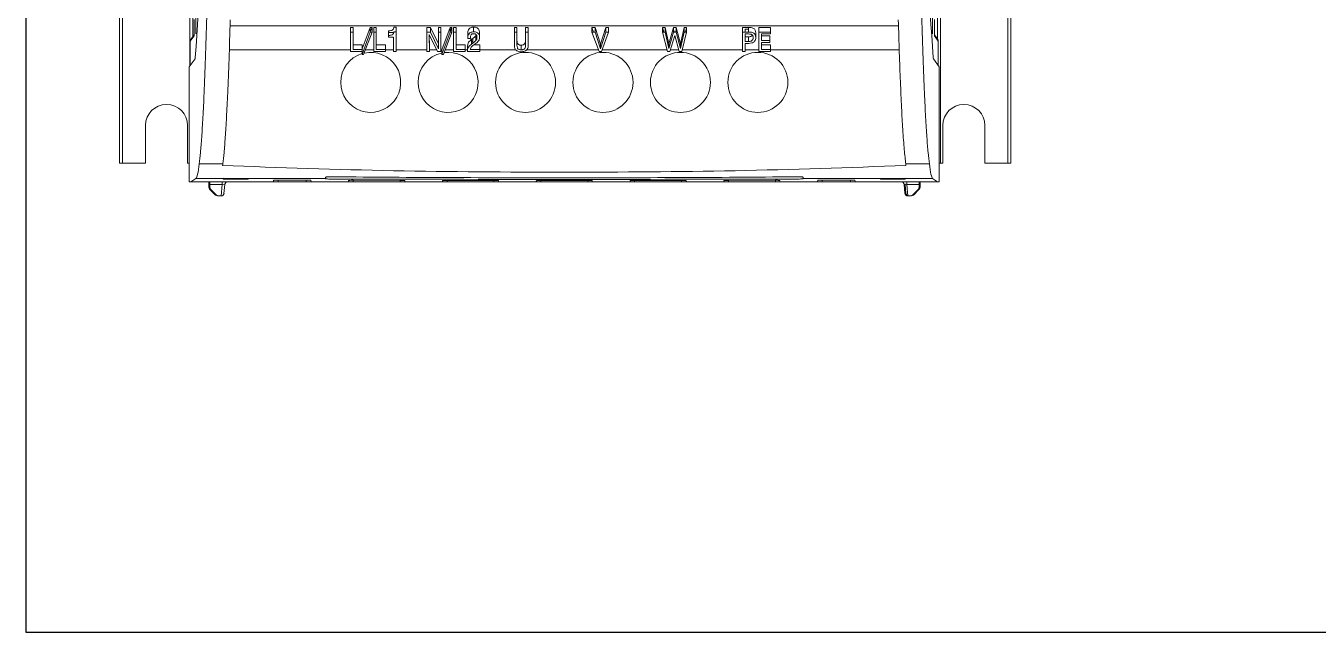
# Model space of a CAD drawing. Header units: millimetres. Extents: x -829 to 2887, y -460 to 1788.
# Drawn here: x -829 to -691.3, y 422.5 to 487.2 of the extents above; entities that cross this region are included whole.
import ezdxf

# ---------------------------------------------------------------- set-up
doc = ezdxf.new("R2010")
doc.units = ezdxf.units.MM
doc.layers.add('Inversor', color=4, linetype='Continuous')

msp = doc.modelspace()

# ---------------------------------------------------------------- linework, layer by layer
for p, q in [((-829.025, 844.568), (-829.025, 422.541)), ((-829.025, 422.541), (-538.025, 422.541))]:
    msp.add_line(p, q)
at = {"layer": 'Inversor', "linetype": 'Continuous', "lineweight": 15}
for p, q in [((-819.025, 600.341), (-819.025, 472.541)), ((-818.725, 600.341), (-818.725, 472.541)), ((-731.525, 600.341), (-731.525, 472.541)), ((-724.326, 472.541), (-724.326, 600.341)), ((-724.026, 472.541), (-724.026, 600.341)), ((-811.525, 482.889), (-811.525, 590.263)), ((-810.889, 486.307), (-810.889, 570.383)), ((-732.358, 570.383), (-732.358, 486.307)), ((-811.225, 488.58), (-811.225, 486.003)), ((-811.078, 487.848), (-811.078, 486.735)), ((-811.078, 487.848), (-811.078, 486.735)), ((-732.168, 486.735), (-732.168, 487.848)), ((-732.168, 486.735), (-732.168, 487.848)), ((-731.825, 485.726), (-731.825, 488.86)), ((-811.078, 486.735), (-811.078, 486.735)), ((-807.252, 487.154), (-735.994, 487.154)), ((-794.408, 487.001), (-794.133, 487.001)), ((-794.408, 486.501), (-794.408, 487.001)), ((-794.133, 486.501), (-794.408, 486.501)), ((-794.408, 486.501), (-794.408, 484.427)), ((-794.133, 486.501), (-794.133, 487.001)), ((-794.133, 484.632), (-794.133, 486.501)), ((-792.301, 486.501), (-793.188, 484.12)), ((-793.158, 484.702), (-792.301, 487.001)), ((-793.013, 484.12), (-792.121, 486.501)), ((-792.121, 487.001), (-792.301, 486.52)), ((-791.938, 487.001), (-791.664, 487.001)), ((-791.938, 486.501), (-791.938, 487.001)), ((-791.938, 486.501), (-791.938, 484.427)), ((-791.664, 486.501), (-791.938, 486.501)), ((-791.664, 486.501), (-791.664, 487.001)), ((-791.664, 484.632), (-791.664, 486.501)), ((-789.56, 484.427), (-789.56, 486.526)), ((-786.268, 487.001), (-785.889, 487.001)), ((-786.268, 486.501), (-786.268, 487.001)), ((-785.889, 486.501), (-786.268, 486.501)), ((-786.268, 486.501), (-786.268, 484.427)), ((-785.889, 487.001), (-785.029, 485.238)), ((-785.889, 486.501), (-785.889, 487.001)), ((-785.021, 484.722), (-785.889, 486.501)), ((-785.041, 486.501), (-785.048, 487.001)), ((-785.048, 486.501), (-785.021, 484.722)), ((-784.774, 484.427), (-784.774, 486.501)), ((-784.682, 484.62), (-783.795, 487.001)), ((-783.795, 486.501), (-784.682, 484.12)), ((-784.507, 484.12), (-783.615, 486.501)), ((-783.615, 487.001), (-783.795, 486.52)), ((-783.432, 486.501), (-783.432, 484.427)), ((-783.158, 484.632), (-783.158, 486.501)), ((-781.284, 486.526), (-781.284, 487.026)), ((-776.939, 487.001), (-776.664, 487.001)), ((-776.939, 486.501), (-776.939, 487.001)), ((-776.664, 486.501), (-776.939, 486.501)), ((-776.939, 486.501), (-776.939, 485.161)), ((-776.664, 486.501), (-776.664, 487.001)), ((-776.664, 485.12), (-776.664, 486.501)), ((-775.75, 486.501), (-775.75, 485.12)), ((-775.475, 485.161), (-775.475, 486.501)), ((-768.493, 486.501), (-768.677, 487.001)), ((-768.677, 486.501), (-767.914, 484.427)), ((-768.345, 487.001), (-767.778, 485.214)), ((-767.778, 484.714), (-768.345, 486.501)), ((-767.778, 485.214), (-767.205, 487.001)), ((-767.205, 486.501), (-767.778, 484.714)), ((-767.64, 484.427), (-766.908, 486.501)), ((-767.205, 487.001), (-766.908, 487.001)), ((-767.205, 486.501), (-767.205, 487.001)), ((-766.908, 486.501), (-767.205, 486.501)), ((-766.908, 486.501), (-766.908, 487.001)), ((-761.021, 486.501), (-761.146, 487.001)), ((-761.146, 486.501), (-760.628, 484.427)), ((-760.862, 487.001), (-760.492, 485.248)), ((-760.492, 484.748), (-760.862, 486.501)), ((-760.492, 485.248), (-759.988, 487.001)), ((-759.988, 486.501), (-760.492, 484.748)), ((-759.854, 486.62), (-759.889, 486.501)), ((-759.82, 486.501), (-759.854, 486.62)), ((-759.854, 486.501), (-759.854, 486.62)), ((-759.713, 487.001), (-759.234, 485.261)), ((-759.234, 484.761), (-759.713, 486.501)), ((-759.234, 485.261), (-758.853, 487.001)), ((-758.853, 486.501), (-759.234, 484.761)), ((-759.104, 484.427), (-758.585, 486.501)), ((-758.585, 487.001), (-758.71, 486.501)), ((-752.61, 486.501), (-752.61, 484.427)), ((-750.872, 487.001), (-749.632, 487.001)), ((-750.872, 486.501), (-750.872, 487.001)), ((-750.872, 486.501), (-750.872, 484.427)), ((-749.632, 486.501), (-750.872, 486.501)), ((-732.168, 486.735), (-732.168, 486.735)), ((-811.094, 486.094), (-811.496, 485.524)), ((-811.116, 486.158), (-811.441, 485.697)), ((-794.133, 485.132), (-793.158, 485.132)), ((-791.664, 485.132), (-790.688, 485.132)), ((-790.688, 484.632), (-790.688, 485.132)), ((-790.353, 486.142), (-790.353, 485.963)), ((-789.835, 485.963), (-789.835, 484.427)), ((-785.993, 484.427), (-786.017, 486.258)), ((-786.01, 486.245), (-785.993, 484.927)), ((-783.158, 485.132), (-782.182, 485.132)), ((-781.274, 485.132), (-780.628, 485.132)), ((-781.058, 486.087), (-780.997, 486.18)), ((-781.058, 485.587), (-781.058, 486.087)), ((-776.224, 484.607), (-776.224, 485.106)), ((-767.778, 484.714), (-767.778, 485.214)), ((-760.492, 484.748), (-760.492, 485.248)), ((-760.354, 484.427), (-759.854, 486.12)), ((-759.854, 486.12), (-759.378, 484.427)), ((-759.234, 484.761), (-759.234, 485.261)), ((-752.336, 485.502), (-752.336, 486.296)), ((-752.336, 486.002), (-751.971, 486.002)), ((-751.971, 485.502), (-752.336, 485.502)), ((-751.971, 485.502), (-751.971, 486.002)), ((-750.598, 486.105), (-749.696, 486.105)), ((-749.696, 485.605), (-750.598, 485.605)), ((-750.598, 484.632), (-750.598, 485.4)), ((-750.598, 485.132), (-749.622, 485.132)), ((-749.622, 484.632), (-749.622, 485.132)), ((-731.805, 485.697), (-732.16, 486.2)), ((-732.155, 486.136), (-732.153, 486.094)), ((-731.75, 485.524), (-732.153, 486.094)), ((-810.979, 483.662), (-811.604, 482.777)), ((-794.408, 484.591), (-807.333, 484.591)), ((-793.158, 484.632), (-794.133, 484.632)), ((-791.938, 484.591), (-792.836, 484.591)), ((-790.688, 484.632), (-791.664, 484.632)), ((-790.688, 484.427), (-790.688, 484.632)), ((-789.835, 484.591), (-790.688, 484.591)), ((-786.268, 484.591), (-789.56, 484.591)), ((-785.215, 484.591), (-785.993, 484.591)), ((-784.682, 484.591), (-784.774, 484.591)), ((-783.432, 484.591), (-784.331, 484.591)), ((-782.182, 484.632), (-783.158, 484.632)), ((-781.938, 484.591), (-782.182, 484.591)), ((-780.628, 484.632), (-781.648, 484.632)), ((-776.826, 484.591), (-780.628, 484.591)), ((-767.975, 484.591), (-775.627, 484.591)), ((-760.669, 484.591), (-767.582, 484.591)), ((-759.424, 484.591), (-760.305, 484.591)), ((-752.61, 484.591), (-759.063, 484.591)), ((-750.872, 484.591), (-752.336, 484.591)), ((-750.872, 484.427), (-749.622, 484.427)), ((-749.622, 484.632), (-750.598, 484.632)), ((-749.622, 484.427), (-749.622, 484.632)), ((-735.915, 484.591), (-749.622, 484.591)), ((-732.267, 483.662), (-731.642, 482.777)), ((-811.604, 470.541), (-811.604, 482.777)), ((-731.642, 482.777), (-731.642, 470.541)), ((-816.275, 472.541), (-816.275, 476.541)), ((-811.775, 476.541), (-811.775, 472.541)), ((-731.276, 472.541), (-731.276, 476.541)), ((-726.776, 476.541), (-726.776, 472.541)), ((-819.025, 472.541), (-818.725, 472.541)), ((-818.725, 472.541), (-816.275, 472.541)), ((-811.775, 472.541), (-811.604, 472.541)), ((-810.544, 472.47), (-808.029, 472.47)), ((-735.218, 472.47), (-732.702, 472.47)), ((-735.218, 472.47), (-735.194, 472.277)), ((-731.639, 472.541), (-731.525, 472.541)), ((-731.525, 472.541), (-731.276, 472.541)), ((-726.776, 472.541), (-724.326, 472.541)), ((-724.326, 472.541), (-724.026, 472.541)), ((-811.604, 470.541), (-811.42, 470.541)), ((-810.888, 470.901), (-811.42, 470.541)), ((-811.42, 470.541), (-802.5, 470.541)), ((-810.888, 470.901), (-807.971, 470.901)), ((-809.518, 469.966), (-809.518, 470.268)), ((-809.518, 469.966), (-809.415, 469.966)), ((-809.414, 470.268), (-809.415, 469.966)), ((-808.106, 470.268), (-809.414, 470.268)), ((-808.216, 469.041), (-808.106, 470.268)), ((-807.978, 470.824), (-807.971, 470.901)), ((-805.326, 470.813), (-807.978, 470.824)), ((-807.971, 470.901), (-807.97, 470.914)), ((-805.357, 470.901), (-807.97, 470.914)), ((-807.901, 469.308), (-807.815, 470.268)), ((-805.334, 470.9), (-805.357, 470.901)), ((-805.357, 470.901), (-797.092, 470.901)), ((-805.334, 470.9), (-805.326, 470.813)), ((-802.623, 470.547), (-802.608, 470.717)), ((-802.5, 470.541), (-802.123, 470.541)), ((-799.123, 470.713), (-802.123, 470.724)), ((-802.123, 470.724), (-802.123, 470.541)), ((-799.123, 470.541), (-802.123, 470.541)), ((-799.123, 470.713), (-799.123, 470.541)), ((-799.123, 470.541), (-798.623, 470.541)), ((-798.623, 470.541), (-798.637, 470.703)), ((-798.623, 470.541), (-794.623, 470.541)), ((-797.092, 470.901), (-797.08, 471.03)), ((-794.623, 470.541), (-794.61, 470.691)), ((-794.623, 470.541), (-794.123, 470.541)), ((-794.123, 470.698), (-789.123, 470.685)), ((-794.123, 470.698), (-794.123, 470.541)), ((-794.123, 470.541), (-789.123, 470.541)), ((-789.123, 470.685), (-789.123, 470.541)), ((-788.623, 470.541), (-789.123, 470.541)), ((-788.623, 470.541), (-788.635, 470.676)), ((-788.623, 470.541), (-784.623, 470.541)), ((-784.623, 470.541), (-784.612, 470.668)), ((-784.623, 470.541), (-784.123, 470.541)), ((-784.123, 470.676), (-784.123, 470.541)), ((-784.123, 470.541), (-779.123, 470.541)), ((-779.123, 470.67), (-779.123, 470.541)), ((-778.623, 470.541), (-779.123, 470.541)), ((-778.623, 470.541), (-778.634, 470.661)), ((-778.623, 470.541), (-774.623, 470.541)), ((-774.623, 470.541), (-774.613, 470.658)), ((-774.623, 470.541), (-774.123, 470.541)), ((-774.123, 470.667), (-769.123, 470.667)), ((-774.123, 470.667), (-774.123, 470.541)), ((-774.123, 470.541), (-769.123, 470.541)), ((-769.123, 470.667), (-769.123, 470.541)), ((-769.123, 470.541), (-768.623, 470.541)), ((-768.623, 470.541), (-768.633, 470.658)), ((-768.623, 470.541), (-764.623, 470.541)), ((-764.623, 470.541), (-764.613, 470.661)), ((-764.623, 470.541), (-764.123, 470.541)), ((-764.123, 470.67), (-759.123, 470.676)), ((-764.123, 470.67), (-764.123, 470.541)), ((-764.123, 470.541), (-759.123, 470.541)), ((-759.123, 470.676), (-759.123, 470.541)), ((-758.623, 470.541), (-759.123, 470.541)), ((-758.623, 470.541), (-758.634, 470.668)), ((-758.623, 470.541), (-754.623, 470.541)), ((-754.623, 470.541), (-754.611, 470.676)), ((-754.123, 470.541), (-754.623, 470.541)), ((-754.123, 470.685), (-749.123, 470.698)), ((-754.123, 470.685), (-754.123, 470.541)), ((-754.123, 470.541), (-749.123, 470.541)), ((-749.123, 470.698), (-749.123, 470.541)), ((-749.123, 470.541), (-748.623, 470.541)), ((-748.623, 470.541), (-748.636, 470.691)), ((-748.623, 470.541), (-744.623, 470.541)), ((-746.155, 470.901), (-746.166, 471.03)), ((-746.155, 470.901), (-737.913, 470.901)), ((-744.623, 470.541), (-744.609, 470.703)), ((-744.623, 470.541), (-744.123, 470.541)), ((-744.123, 470.713), (-741.123, 470.724)), ((-744.123, 470.713), (-744.123, 470.541)), ((-744.123, 470.541), (-741.123, 470.541)), ((-741.123, 470.724), (-741.123, 470.541)), ((-741.123, 470.541), (-740.746, 470.541)), ((-740.746, 470.541), (-731.826, 470.541)), ((-740.624, 470.547), (-740.639, 470.717)), ((-737.913, 470.9), (-737.92, 470.813)), ((-735.269, 470.824), (-737.92, 470.813)), ((-735.276, 470.914), (-737.913, 470.9)), ((-737.913, 470.9), (-737.913, 470.901)), ((-735.387, 470.268), (-735.298, 470.268)), ((-735.298, 470.268), (-735.217, 469.315)), ((-735.269, 470.824), (-735.275, 470.901)), ((-735.275, 470.901), (-732.358, 470.901)), ((-733.788, 470.268), (-735.096, 470.268)), ((-733.788, 470.268), (-733.787, 469.966)), ((-733.787, 469.966), (-733.684, 469.966)), ((-733.684, 469.966), (-733.684, 470.268)), ((-732.358, 470.901), (-731.826, 470.541)), ((-731.642, 470.541), (-731.826, 470.541)), ((-808.804, 469.129), (-809.429, 469.754)), ((-809.328, 469.754), (-809.429, 469.754)), ((-809.328, 469.754), (-808.705, 469.129)), ((-808.804, 469.129), (-808.705, 469.129)), ((-808.493, 469.041), (-808.592, 469.041)), ((-808.493, 469.041), (-808.216, 469.041)), ((-808.192, 469.041), (-808.216, 469.041)), ((-735.217, 469.315), (-735.302, 469.315)), ((-734.709, 469.041), (-734.986, 469.041)), ((-734.61, 469.041), (-734.709, 469.041)), ((-734.497, 469.129), (-733.874, 469.754)), ((-734.497, 469.129), (-734.398, 469.129)), ((-733.773, 469.754), (-734.398, 469.129)), ((-733.773, 469.754), (-733.874, 469.754))]:
    msp.add_line(p, q, dxfattribs=at)
at = {"layer": 'Inversor', "linetype": 'Continuous', "lineweight": 0}
for p, q in [((-792.301, 487.001), (-792.121, 487.001)), ((-792.301, 486.501), (-792.301, 487.001)), ((-792.121, 486.501), (-792.301, 486.501)), ((-792.121, 486.501), (-792.121, 487.001)), ((-790.353, 486.642), (-790.321, 486.642)), ((-790.353, 486.142), (-790.353, 486.642)), ((-789.835, 486.463), (-790.353, 486.463)), ((-789.783, 487.026), (-789.56, 487.026)), ((-789.56, 486.526), (-789.783, 486.526)), ((-789.56, 486.526), (-789.56, 487.026)), ((-785.048, 487.001), (-784.774, 487.001)), ((-785.048, 486.501), (-785.048, 487.001)), ((-784.774, 486.501), (-785.048, 486.501)), ((-784.774, 486.501), (-784.774, 487.001)), ((-783.795, 487.001), (-783.615, 487.001)), ((-783.795, 486.501), (-783.795, 487.001)), ((-783.615, 486.501), (-783.795, 486.501)), ((-783.615, 486.501), (-783.615, 487.001)), ((-783.432, 487.001), (-783.158, 487.001)), ((-783.432, 486.501), (-783.432, 487.001)), ((-783.158, 486.501), (-783.432, 486.501)), ((-783.158, 486.501), (-783.158, 487.001)), ((-781.911, 485.885), (-781.911, 486.385)), ((-780.658, 485.957), (-780.658, 486.457)), ((-775.75, 487.001), (-775.475, 487.001)), ((-775.75, 486.501), (-775.75, 487.001)), ((-775.475, 486.501), (-775.75, 486.501)), ((-775.475, 486.501), (-775.475, 487.001)), ((-768.677, 487.001), (-768.345, 487.001)), ((-768.677, 486.501), (-768.677, 487.001)), ((-768.345, 486.501), (-768.677, 486.501)), ((-768.345, 486.501), (-768.345, 487.001)), ((-761.146, 487.001), (-760.862, 487.001)), ((-761.146, 486.501), (-761.146, 487.001)), ((-760.862, 486.501), (-761.146, 486.501)), ((-760.862, 486.501), (-760.862, 487.001)), ((-759.988, 487.001), (-759.713, 487.001)), ((-759.988, 486.501), (-759.988, 487.001)), ((-759.713, 486.501), (-759.988, 486.501)), ((-759.713, 486.501), (-759.713, 487.001)), ((-758.853, 487.001), (-758.585, 487.001)), ((-758.853, 486.501), (-758.853, 487.001)), ((-758.585, 486.501), (-758.853, 486.501)), ((-758.585, 486.501), (-758.585, 487.001)), ((-752.61, 487.001), (-751.976, 487.001)), ((-752.61, 486.501), (-752.61, 487.001)), ((-751.976, 486.501), (-752.61, 486.501)), ((-751.989, 486.796), (-752.336, 486.796)), ((-752.336, 486.501), (-752.336, 486.796)), ((-751.976, 486.501), (-751.976, 487.001)), ((-751.208, 485.922), (-751.208, 486.422)), ((-749.632, 486.501), (-749.632, 487.001)), ((-749.632, 486.296), (-749.632, 486.501)), ((-793.158, 484.632), (-793.158, 485.132)), ((-790.321, 486.142), (-790.353, 486.142)), ((-790.353, 485.963), (-789.835, 485.963)), ((-786.017, 486.258), (-785.136, 484.427)), ((-782.182, 484.632), (-782.182, 485.132)), ((-781.938, 484.505), (-781.938, 485.005)), ((-781.908, 485.81), (-781.634, 485.81)), ((-781.499, 485.226), (-781.499, 485.726)), ((-781.382, 485.318), (-781.382, 485.818)), ((-780.628, 484.632), (-780.628, 485.132)), ((-752.336, 486.296), (-751.989, 486.296)), ((-752.336, 484.427), (-752.336, 485.298)), ((-752.336, 485.298), (-751.965, 485.298)), ((-750.598, 485.605), (-750.598, 486.296)), ((-750.598, 486.296), (-749.632, 486.296)), ((-750.598, 485.4), (-749.696, 485.4)), ((-749.696, 485.605), (-749.696, 486.105)), ((-749.696, 485.4), (-749.696, 485.605)), ((-794.408, 484.427), (-793.158, 484.427)), ((-793.188, 484.12), (-793.188, 484.427)), ((-793.188, 484.12), (-793.013, 484.12)), ((-793.158, 484.427), (-793.158, 484.632)), ((-791.938, 484.427), (-790.688, 484.427)), ((-789.835, 484.427), (-789.56, 484.427)), ((-786.268, 484.427), (-785.993, 484.427)), ((-785.993, 484.427), (-785.993, 484.927)), ((-785.136, 484.427), (-784.774, 484.427)), ((-784.682, 484.12), (-784.682, 484.62)), ((-784.682, 484.12), (-784.507, 484.12)), ((-783.432, 484.427), (-782.182, 484.427)), ((-782.182, 484.427), (-782.182, 484.632)), ((-781.935, 484.427), (-780.628, 484.426)), ((-780.628, 484.426), (-780.628, 484.632)), ((-767.914, 484.427), (-767.64, 484.427)), ((-760.628, 484.427), (-760.354, 484.427)), ((-759.378, 484.427), (-759.104, 484.427)), ((-752.61, 484.427), (-752.336, 484.427)), ((-735.302, 469.315), (-735.387, 470.268)), ((-735.299, 470.278), (-735.298, 470.268)), ((-735.096, 470.268), (-734.986, 469.041)), ((-734.986, 469.041), (-735.01, 469.041))]:
    msp.add_line(p, q, dxfattribs=at)
at = {"layer": 'Inversor', "linetype": 'Continuous', "lineweight": 15, "flags": 128}
msp.add_lwpolyline([(-811.441, 485.697), (-811.441, 485.697), (-811.441, 485.697), (-811.441, 485.697), (-811.441, 485.697), (-811.441, 485.697), (-811.441, 485.697), (-811.489, 485.592), (-811.493, 485.566), (-811.494, 485.561)], dxfattribs=at)
at = {"layer": 'Inversor', "linetype": 'Continuous', "lineweight": 15}
for centre in [(-775.751, 481.138), (-767.496, 481.138), (-759.241, 481.138), (-750.986, 481.138)]:
    msp.add_circle(centre, 3.2, dxfattribs=at)
for centre, radius, start, end in [((-1224.104, 514.273), 414.266, 355.77837, 358.38579), ((-319.181, 514.271), 414.228, 181.61418, 184.22184), ((-811.197, 485.524), 0.3, 144.76962, 180.05559), ((-732.05, 485.524), 0.3, 359.97534, 35.21738), ((-792.261, 481.138), 3.2, 180, 102.62792), ((-792.261, 481.138), 3.2, 106.84986, 180), ((-784.006, 481.138), 3.2, 180, 97.73374), ((-784.006, 481.138), 3.2, 102.2085, 180), ((-814.025, 476.541), 2.25, 0, 180), ((-729.026, 476.541), 2.25, 0, 180), ((-812.212, 470.332), 2.695, 358.63256, 4.45938), ((-806.735, 470.333), 2.68, 175.53064, 181.38989), ((-805.412, 470.332), 2.695, 175.54062, 181.36744), ((-807.516, 470.241), 0.3, 90.00977, 175.0075), ((-735.686, 470.241), 0.3, 4.99909, 89.98933), ((-737.779, 470.333), 2.684, 358.60872, 4.45829), ((-736.49, 470.332), 2.703, 358.62885, 4.43816), ((-730.981, 470.332), 2.703, 175.56184, 181.37115)]:
    msp.add_arc(centre, radius, start, end, dxfattribs=at)
at = {"layer": 'Inversor', "linetype": 'Continuous', "lineweight": 0}
for centre, radius, start, end in [((-811.393, 483.785), 0.431, 343.40661, 358.94964), ((-731.855, 483.784), 0.43, 181.0296, 196.61415)]:
    msp.add_arc(centre, radius, start, end, dxfattribs=at)
at = {"layer": 'Inversor', "linetype": 'Continuous', "lineweight": 15}
for centre, major_axis, ratio, start_param, end_param in [((-809.218, 469.966), (-0.197, 0.227), 0.9978233, 0.8559502, 1.6413483), ((-809.115, 469.966), (0.197, 0.227), 0.9978233, 2.2856425, 3.0710406), ((-808.118, 470.241), (0.304, 0.027), 0.0820062, 6.2437289, 7.806929), ((-734.087, 469.966), (-0.197, 0.227), 0.9978233, 3.2121447, 3.9975428), ((-733.984, 469.966), (0.197, 0.227), 0.9978233, 4.641837, 5.4272351), ((-808.592, 469.341), (-0.197, 0.227), 0.9978233, 1.6413483, 2.4267465), ((-808.492, 469.341), (0.197, 0.227), 0.9978233, 3.0710406, 3.8564388), ((-808.199, 469.341), (-0.205, 0.224), 0.9775977, 2.4121557, 3.8956856), ((-734.918, 469.341), (0.224, -0.205), 0.9776931, 3.9829567, 5.4664866), ((-734.71, 469.341), (-0.197, 0.227), 0.9978233, 2.4267465, 3.2121447), ((-734.61, 469.341), (0.197, 0.227), 0.9978233, 3.8564388, 4.641837)]:
    msp.add_ellipse(centre, major_axis=major_axis, ratio=ratio, start_param=start_param, end_param=end_param, dxfattribs=at)
at = {"layer": 'Inversor', "linetype": 'Continuous', "lineweight": 0}
for centre, major_axis, ratio, start_param, end_param in [((-735.084, 470.241), (0.304, -0.027), 0.0820062, 1.6178489, 3.1810491), ((-734.995, 470.241), (0.303, -0.026), 0.0864067, 2.5866536, 3.1317822), ((-735.003, 469.341), (0.205, 0.224), 0.9775977, 2.3874997, 3.8710296)]:
    msp.add_ellipse(centre, major_axis=major_axis, ratio=ratio, start_param=start_param, end_param=end_param, dxfattribs=at)
at = {"layer": 'Inversor', "linetype": 'Continuous', "lineweight": 15}
for points, knots in [([(-810.544, 472.47), (-810.499, 472.836), (-810.409, 473.57), (-810.275, 475.247), (-810.144, 477.359), (-810.009, 480.134), (-809.87, 483.611), (-809.781, 486.576), (-809.737, 488.067)], [0, 0, 0, 0, 0.1520685, 0.3051517, 0.4614807, 0.6189526, 0.8084175, 1, 1, 1, 1]), ([(-808.029, 472.47), (-807.984, 472.836), (-807.894, 473.57), (-807.761, 475.247), (-807.631, 477.357), (-807.497, 480.1), (-807.362, 483.495), (-807.276, 486.352), (-807.232, 487.788)], [0, 0, 0, 0, 0.1537055, 0.3084423, 0.4664717, 0.6256587, 0.8118502, 1, 1, 1, 1]), ([(-736.014, 487.788), (-735.979, 486.609), (-735.908, 484.243), (-735.792, 481.143), (-735.669, 478.391), (-735.532, 475.937), (-735.382, 473.845), (-735.272, 472.93), (-735.218, 472.47)], [0, 0, 0, 0, 0.1534849, 0.3080679, 0.4660828, 0.625266, 0.811699, 1, 1, 1, 1]), ([(-732.702, 472.47), (-732.747, 472.838), (-732.838, 473.572), (-732.971, 475.251), (-733.102, 477.363), (-733.238, 480.137), (-733.376, 483.611), (-733.465, 486.576), (-733.509, 488.067)], [0, 0, 0, 0, 0.152577, 0.3051514, 0.4620527, 0.6189519, 0.8084171, 1, 1, 1, 1]), ([(-811.078, 486.735), (-811.078, 486.695), (-811.079, 486.584), (-811.08, 486.409), (-811.084, 486.24), (-811.088, 486.123), (-811.092, 486.104), (-811.094, 486.094)], [0, 0, 0, 0, 0.121421, 0.3390303, 0.5600246, 0.7799496, 1, 1, 1, 1]), ([(-811.079, 486.702), (-811.079, 486.658), (-811.079, 486.536), (-811.081, 486.353), (-811.085, 486.215), (-811.088, 486.149), (-811.089, 486.146), (-811.089, 486.145)], [0, 0, 0, 0, 0.1616352, 0.4469384, 0.7355766, 0.9136531, 1, 1, 1, 1]), ([(-781.911, 486.385), (-781.902, 486.509), (-781.888, 486.699), (-781.72, 486.903), (-781.551, 486.992), (-781.408, 487.023), (-781.317, 487.025), (-781.284, 487.026)], [0, 0, 0, 0, 0.4341825, 0.6616844, 0.7928155, 0.9242134, 1, 1, 1, 1]), ([(-781.284, 486.526), (-781.352, 486.523), (-781.477, 486.516), (-781.635, 486.454), (-781.772, 486.35), (-781.893, 486.158), (-781.904, 485.99), (-781.911, 485.885)], [0, 0, 0, 0, 0.1538884, 0.2830546, 0.4117552, 0.6308499, 1, 1, 1, 1]), ([(-781.284, 487.026), (-781.216, 487.023), (-781.08, 487.016), (-780.896, 486.943), (-780.752, 486.816), (-780.669, 486.647), (-780.662, 486.52), (-780.658, 486.457)], [0, 0, 0, 0, 0.1674469, 0.336825, 0.5130372, 0.7605691, 1, 1, 1, 1]), ([(-780.658, 485.957), (-780.665, 486.048), (-780.677, 486.19), (-780.794, 486.36), (-780.934, 486.463), (-781.107, 486.519), (-781.229, 486.524), (-781.284, 486.526)], [0, 0, 0, 0, 0.3468885, 0.5369371, 0.6988752, 0.8619232, 1, 1, 1, 1]), ([(-751.976, 487.001), (-751.882, 486.998), (-751.719, 486.992), (-751.501, 486.934), (-751.344, 486.836), (-751.225, 486.66), (-751.214, 486.516), (-751.208, 486.422)], [0, 0, 0, 0, 0.207389, 0.3591756, 0.5121295, 0.6798166, 1, 1, 1, 1]), ([(-751.208, 485.922), (-751.215, 486.018), (-751.225, 486.16), (-751.342, 486.333), (-751.485, 486.426), (-751.703, 486.491), (-751.87, 486.497), (-751.976, 486.501)], [0, 0, 0, 0, 0.3272149, 0.4790895, 0.6323816, 0.7674241, 1, 1, 1, 1]), ([(-732.157, 486.142), (-732.157, 486.142), (-732.157, 486.14), (-732.158, 486.151), (-732.16, 486.189), (-732.163, 486.287), (-732.167, 486.456), (-732.168, 486.625), (-732.168, 486.724), (-732.168, 486.747)], [0, 0, 0, 0, 0.0020955, 0.0732171, 0.197221, 0.401297, 0.6515747, 0.9197312, 1, 1, 1, 1]), ([(-732.153, 486.094), (-732.154, 486.097), (-732.156, 486.108), (-732.16, 486.181), (-732.164, 486.325), (-732.167, 486.518), (-732.168, 486.662), (-732.168, 486.735)], [0, 0, 0, 0, 0.1215308, 0.3391695, 0.5601418, 0.7800172, 1, 1, 1, 1]), ([(-811.496, 485.524), (-811.496, 485.523), (-811.497, 485.521), (-811.497, 485.51), (-811.498, 485.494), (-811.498, 485.46), (-811.497, 485.064), (-811.498, 484.221), (-811.498, 483.393), (-811.498, 482.928)], [0, 0, 0, 0, 0.007698, 0.0153575, 0.0234389, 0.0303671, 0.0553626, 0.4700787, 1, 1, 1, 1]), ([(-781.938, 485.005), (-781.925, 485.112), (-781.896, 485.347), (-781.686, 485.585), (-781.528, 485.704), (-781.499, 485.726)], [0, 0, 0, 0, 0.4028005, 0.8883046, 1, 1, 1, 1]), ([(-781.499, 485.226), (-781.566, 485.173), (-781.747, 485.029), (-781.913, 484.779), (-781.931, 484.583), (-781.938, 484.505)], [0, 0, 0, 0, 0.2603287, 0.7036001, 1, 1, 1, 1]), ([(-781.637, 485.88), (-781.634, 485.941), (-781.629, 486.05), (-781.582, 486.181), (-781.509, 486.259), (-781.438, 486.3), (-781.361, 486.319), (-781.31, 486.321), (-781.288, 486.322)], [0, 0, 0, 0, 0.33156124, 0.59168867, 0.71714278, 0.81924724, 0.92139686, 1, 1, 1, 1]), ([(-781.382, 485.818), (-781.333, 485.856), (-781.253, 485.919), (-781.143, 486.008), (-781.086, 486.061), (-781.058, 486.087)], [0, 0, 0, 0, 0.4334704, 0.7165001, 1, 1, 1, 1]), ([(-781.058, 485.587), (-781.102, 485.547), (-781.175, 485.48), (-781.286, 485.392), (-781.35, 485.343), (-781.382, 485.318)], [0, 0, 0, 0, 0.4338238, 0.7168822, 1, 1, 1, 1]), ([(-780.932, 485.946), (-780.935, 485.896), (-780.938, 485.815), (-780.974, 485.692), (-781.027, 485.626), (-781.058, 485.587)], [0, 0, 0, 0, 0.3980979, 0.6527173, 1, 1, 1, 1]), ([(-776.664, 485.62), (-776.662, 485.544), (-776.658, 485.425), (-776.613, 485.281), (-776.548, 485.192), (-776.457, 485.139), (-776.344, 485.111), (-776.266, 485.108), (-776.224, 485.106)], [0, 0, 0, 0, 0.3392835, 0.5332947, 0.652957, 0.7738403, 0.8792291, 1, 1, 1, 1]), ([(-776.224, 484.607), (-776.285, 484.61), (-776.382, 484.614), (-776.498, 484.66), (-776.578, 484.723), (-776.657, 484.878), (-776.661, 485.016), (-776.664, 485.12)], [0, 0, 0, 0, 0.1759417, 0.2795788, 0.383304, 0.5388857, 1, 1, 1, 1]), ([(-776.224, 485.106), (-776.157, 485.111), (-776.049, 485.117), (-775.924, 485.174), (-775.834, 485.255), (-775.76, 485.406), (-775.754, 485.536), (-775.75, 485.62)], [0, 0, 0, 0, 0.1900088, 0.3078232, 0.4252008, 0.6306416, 1, 1, 1, 1]), ([(-775.75, 485.12), (-775.753, 485.051), (-775.758, 484.928), (-775.816, 484.779), (-775.909, 484.682), (-776.018, 484.631), (-776.128, 484.609), (-776.196, 484.607), (-776.224, 484.607)], [0, 0, 0, 0, 0.3054242, 0.5421012, 0.6727702, 0.8045814, 0.9193612, 1, 1, 1, 1]), ([(-751.971, 486.002), (-751.911, 486.005), (-751.806, 486.008), (-751.672, 486.051), (-751.589, 486.104), (-751.565, 486.145), (-751.557, 486.16)], [0, 0, 0, 0, 0.3482132, 0.6041895, 0.8614201, 1, 1, 1, 1]), ([(-751.482, 485.92), (-751.486, 485.848), (-751.493, 485.745), (-751.57, 485.624), (-751.656, 485.559), (-751.779, 485.515), (-751.89, 485.504), (-751.958, 485.503), (-751.971, 485.502)], [0, 0, 0, 0, 0.3551798, 0.5106129, 0.6432919, 0.776104, 0.9599574, 1, 1, 1, 1]), ([(-731.752, 485.56), (-731.753, 485.567), (-731.758, 485.607), (-731.774, 485.648), (-731.792, 485.678), (-731.793, 485.679)], [0, 0, 0, 0, 0.1749942, 0.9752701, 1, 1, 1, 1]), ([(-731.749, 482.928), (-731.749, 483.084), (-731.749, 483.474), (-731.749, 484.022), (-731.749, 484.52), (-731.749, 484.852), (-731.749, 485.075), (-731.749, 485.223), (-731.748, 485.323), (-731.749, 485.401), (-731.748, 485.456), (-731.749, 485.494), (-731.749, 485.51), (-731.749, 485.521), (-731.75, 485.523), (-731.75, 485.524)], [0, 0, 0, 0, 0.1778501, 0.4462418, 0.6257369, 0.745786, 0.8260721, 0.8797663, 0.9156835, 0.9397001, 0.9698573, 0.9767616, 0.9848966, 0.9924339, 1, 1, 1, 1]), ([(-776.224, 484.402), (-776.168, 484.404), (-776.037, 484.408), (-775.842, 484.459), (-775.706, 484.536), (-775.647, 484.59), (-775.631, 484.604)], [0, 0, 0, 0, 0.23828604, 0.56253303, 0.88264825, 1, 1, 1, 1]), ([(-810.544, 472.47), (-810.601, 472.044), (-810.714, 471.186), (-810.83, 470.996), (-810.888, 470.901)], [0, 0, 0, 0, 0.497698, 1, 1, 1, 1]), ([(-735.194, 472.277), (-741.262, 472.063), (-753.401, 471.635), (-771.62, 471.541), (-789.842, 471.635), (-801.981, 472.063), (-808.052, 472.277)], [0, 0, 0, 0, 0.24993, 0.5, 0.7499473, 1, 1, 1, 1]), ([(-732.702, 472.47), (-732.646, 472.044), (-732.532, 471.186), (-732.416, 470.996), (-732.358, 470.901)], [0, 0, 0, 0, 0.497698, 1, 1, 1, 1]), ([(-802.623, 470.547), (-802.617, 470.547), (-802.606, 470.545), (-802.545, 470.543), (-802.505, 470.542), (-802.5, 470.541)], [0, 0, 0, 0, 0.4696829, 0.9398141, 1, 1, 1, 1]), ([(-802.123, 470.724), (-802.178, 470.724), (-802.286, 470.724), (-802.432, 470.723), (-802.541, 470.722), (-802.599, 470.72), (-802.605, 470.718), (-802.608, 470.717)], [0, 0, 0, 0, 0.2146523, 0.4295246, 0.6444416, 0.859366, 1, 1, 1, 1]), ([(-798.637, 470.703), (-798.643, 470.704), (-798.654, 470.706), (-798.737, 470.709), (-798.861, 470.711), (-798.997, 470.713), (-799.087, 470.713), (-799.123, 470.713)], [0, 0, 0, 0, 0.21461225, 0.42952074, 0.64442294, 0.85930718, 1, 1, 1, 1]), ([(-796.123, 470.833), (-796.232, 470.834), (-796.451, 470.835), (-796.743, 470.839), (-796.963, 470.843), (-797.079, 470.848), (-797.091, 470.852), (-797.096, 470.853)], [0, 0, 0, 0, 0.2143567, 0.4288395, 0.6433491, 0.8578872, 1, 1, 1, 1]), ([(-797.08, 471.03), (-797.069, 471.037), (-797.047, 471.051), (-796.88, 471.069), (-796.635, 471.082), (-796.367, 471.087), (-796.191, 471.086), (-796.123, 471.085)], [0, 0, 0, 0, 0.21586727, 0.43186295, 0.64770244, 0.8631026, 1, 1, 1, 1]), ([(-747.123, 471.085), (-751.206, 471.037), (-755.29, 471.009), (-763.456, 470.974), (-771.623, 470.96), (-779.79, 470.974), (-787.956, 471.009), (-792.04, 471.037), (-796.123, 471.085)], [0, 0, 0, 0, 0.25, 0.25, 0.5, 0.75, 0.75, 1, 1, 1, 1]), ([(-794.61, 470.691), (-794.61, 470.693), (-794.557, 470.695), (-794.378, 470.698), (-794.252, 470.698), (-794.123, 470.698)], [0, 0, 0, 0, 0.5, 0.5, 1, 1, 1, 1]), ([(-789.123, 470.685), (-789.068, 470.685), (-788.959, 470.685), (-788.812, 470.683), (-788.702, 470.681), (-788.643, 470.678), (-788.637, 470.676), (-788.635, 470.676)], [0, 0, 0, 0, 0.2145835, 0.42941971, 0.64427391, 0.859161, 1, 1, 1, 1]), ([(-784.612, 470.668), (-784.607, 470.669), (-784.596, 470.671), (-784.511, 470.674), (-784.387, 470.675), (-784.25, 470.676), (-784.159, 470.676), (-784.123, 470.676)], [0, 0, 0, 0, 0.21470544, 0.42965112, 0.6445878, 0.85949446, 1, 1, 1, 1]), ([(-779.123, 470.67), (-779.068, 470.67), (-778.958, 470.669), (-778.811, 470.668), (-778.701, 470.665), (-778.642, 470.663), (-778.636, 470.661), (-778.634, 470.661)], [0, 0, 0, 0, 0.2145933, 0.429417, 0.6443176, 0.8591964, 1, 1, 1, 1]), ([(-774.123, 470.667), (-774.178, 470.667), (-774.288, 470.666), (-774.435, 470.665), (-774.546, 470.663), (-774.604, 470.66), (-774.61, 470.659), (-774.613, 470.658)], [0, 0, 0, 0, 0.2145774, 0.4294682, 0.6443196, 0.8592656, 1, 1, 1, 1]), ([(-768.633, 470.658), (-768.639, 470.659), (-768.65, 470.661), (-768.734, 470.664), (-768.859, 470.666), (-768.996, 470.667), (-769.087, 470.667), (-769.123, 470.667)], [0, 0, 0, 0, 0.2146884, 0.4296452, 0.644563, 0.8594268, 1, 1, 1, 1]), ([(-764.123, 470.67), (-764.178, 470.67), (-764.288, 470.669), (-764.435, 470.668), (-764.545, 470.665), (-764.604, 470.663), (-764.61, 470.661), (-764.613, 470.661)], [0, 0, 0, 0, 0.2145933, 0.429417, 0.6443176, 0.8591964, 1, 1, 1, 1]), ([(-759.123, 470.676), (-759.068, 470.676), (-758.958, 470.676), (-758.812, 470.675), (-758.701, 470.673), (-758.643, 470.67), (-758.637, 470.669), (-758.634, 470.668)], [0, 0, 0, 0, 0.2146275, 0.42947152, 0.64436187, 0.85929369, 1, 1, 1, 1]), ([(-754.123, 470.685), (-754.178, 470.685), (-754.288, 470.685), (-754.434, 470.683), (-754.544, 470.681), (-754.603, 470.678), (-754.609, 470.676), (-754.611, 470.676)], [0, 0, 0, 0, 0.21454353, 0.42941246, 0.6442912, 0.85916195, 1, 1, 1, 1]), ([(-749.123, 470.698), (-749.068, 470.698), (-748.959, 470.698), (-748.813, 470.697), (-748.703, 470.695), (-748.645, 470.693), (-748.639, 470.691), (-748.636, 470.691)], [0, 0, 0, 0, 0.2146886, 0.4295101, 0.6444197, 0.8593667, 1, 1, 1, 1]), ([(-747.123, 471.085), (-747.016, 471.086), (-746.801, 471.087), (-746.514, 471.078), (-746.298, 471.063), (-746.183, 471.046), (-746.171, 471.035), (-746.166, 471.03)], [0, 0, 0, 0, 0.21483952, 0.42981488, 0.64491478, 0.86045871, 1, 1, 1, 1]), ([(-746.15, 470.853), (-746.15, 470.851), (-746.175, 470.848), (-746.273, 470.844), (-746.345, 470.842), (-746.614, 470.837), (-746.866, 470.834), (-747.123, 470.833)], [0, 0, 0, 0, 0.25, 0.25, 0.5, 0.5, 1, 1, 1, 1]), ([(-744.609, 470.703), (-744.604, 470.704), (-744.593, 470.706), (-744.509, 470.709), (-744.385, 470.711), (-744.249, 470.713), (-744.159, 470.713), (-744.123, 470.713)], [0, 0, 0, 0, 0.21461898, 0.42950184, 0.64439747, 0.85931148, 1, 1, 1, 1]), ([(-741.123, 470.724), (-741.069, 470.724), (-740.96, 470.724), (-740.815, 470.723), (-740.705, 470.722), (-740.647, 470.72), (-740.641, 470.718), (-740.639, 470.717)], [0, 0, 0, 0, 0.2146837, 0.4295486, 0.6444582, 0.8593752, 1, 1, 1, 1]), ([(-740.746, 470.541), (-740.716, 470.542), (-740.653, 470.544), (-740.625, 470.546), (-740.624, 470.547), (-740.624, 470.547)], [0, 0, 0, 0, 0.43392308, 0.90395455, 1, 1, 1, 1])]:
    msp.add_open_spline(points, degree=3, knots=knots, dxfattribs=at)
at = {"layer": 'Inversor', "linetype": 'Continuous', "lineweight": 0}
for points, knots in [([(-790.321, 486.642), (-790.253, 486.645), (-790.137, 486.649), (-789.984, 486.696), (-789.876, 486.771), (-789.802, 486.885), (-789.79, 486.974), (-789.783, 487.026)], [0, 0, 0, 0, 0.22314728, 0.38278942, 0.54342128, 0.73598582, 1, 1, 1, 1]), ([(-789.783, 486.526), (-789.791, 486.467), (-789.804, 486.373), (-789.891, 486.257), (-790, 486.189), (-790.15, 486.149), (-790.258, 486.145), (-790.321, 486.142)], [0, 0, 0, 0, 0.30283724, 0.47353519, 0.64574, 0.79204393, 1, 1, 1, 1]), ([(-781.911, 485.885), (-781.911, 485.875), (-781.911, 485.858), (-781.909, 485.833), (-781.908, 485.817), (-781.908, 485.81)], [0, 0, 0, 0, 0.3870322, 0.6934108, 1, 1, 1, 1]), ([(-781.648, 484.632), (-781.634, 484.697), (-781.599, 484.857), (-781.402, 485.037), (-781.252, 485.15), (-781.198, 485.19)], [0, 0, 0, 0, 0.3009631, 0.7479535, 1, 1, 1, 1]), ([(-781.634, 485.81), (-781.634, 485.819), (-781.634, 485.835), (-781.636, 485.859), (-781.636, 485.873), (-781.637, 485.88)], [0, 0, 0, 0, 0.3871748, 0.6934836, 1, 1, 1, 1]), ([(-781.499, 485.726), (-781.482, 485.74), (-781.454, 485.762), (-781.414, 485.792), (-781.393, 485.809), (-781.382, 485.818)], [0, 0, 0, 0, 0.4367267, 0.7183794, 1, 1, 1, 1]), ([(-781.416, 485.513), (-781.431, 485.502), (-781.468, 485.475), (-781.487, 485.44), (-781.499, 485.42)], [0, 0, 0, 0, 0.3998487, 1, 1, 1, 1]), ([(-781.382, 485.318), (-781.399, 485.305), (-781.427, 485.283), (-781.466, 485.252), (-781.488, 485.235), (-781.499, 485.226)], [0, 0, 0, 0, 0.4366046, 0.7181983, 1, 1, 1, 1]), ([(-781.288, 486.322), (-781.251, 486.32), (-781.176, 486.316), (-781.084, 486.277), (-781.006, 486.213), (-780.942, 486.101), (-780.936, 486.005), (-780.932, 485.946)], [0, 0, 0, 0, 0.1449139, 0.2916891, 0.4167451, 0.6404861, 1, 1, 1, 1]), ([(-781.198, 485.19), (-781.184, 485.2), (-781.163, 485.216), (-781.132, 485.238), (-781.114, 485.25), (-781.106, 485.256)], [0, 0, 0, 0, 0.4422061, 0.7211517, 1, 1, 1, 1]), ([(-781.106, 485.256), (-781.056, 485.292), (-780.973, 485.351), (-780.866, 485.439), (-780.817, 485.494), (-780.792, 485.522)], [0, 0, 0, 0, 0.4329091, 0.7151355, 1, 1, 1, 1]), ([(-780.792, 485.522), (-780.764, 485.565), (-780.704, 485.654), (-780.664, 485.802), (-780.66, 485.905), (-780.658, 485.957)], [0, 0, 0, 0, 0.3100966, 0.6512497, 1, 1, 1, 1]), ([(-776.939, 485.161), (-776.937, 485.088), (-776.934, 484.96), (-776.922, 484.773), (-776.856, 484.668), (-776.822, 484.615)], [0, 0, 0, 0, 0.39412373, 0.69096839, 1, 1, 1, 1]), ([(-775.631, 484.604), (-775.586, 484.661), (-775.497, 484.776), (-775.48, 484.97), (-775.477, 485.097), (-775.475, 485.161)], [0, 0, 0, 0, 0.33202111, 0.66331754, 1, 1, 1, 1]), ([(-751.989, 486.296), (-751.912, 486.293), (-751.793, 486.289), (-751.647, 486.241), (-751.554, 486.174), (-751.491, 486.063), (-751.485, 485.974), (-751.482, 485.92)], [0, 0, 0, 0, 0.2574169, 0.3983214, 0.5399803, 0.7169363, 1, 1, 1, 1]), ([(-751.965, 485.298), (-751.855, 485.303), (-751.675, 485.313), (-751.46, 485.402), (-751.312, 485.527), (-751.221, 485.706), (-751.212, 485.846), (-751.208, 485.922)], [0, 0, 0, 0, 0.2336978, 0.3838679, 0.5339815, 0.7503324, 1, 1, 1, 1]), ([(-781.938, 484.505), (-781.938, 484.495), (-781.938, 484.477), (-781.938, 484.451), (-781.936, 484.435), (-781.935, 484.427)], [0, 0, 0, 0, 0.38733239, 0.69351332, 1, 1, 1, 1]), ([(-776.822, 484.615), (-776.777, 484.574), (-776.688, 484.492), (-776.483, 484.422), (-776.322, 484.404), (-776.238, 484.402), (-776.224, 484.402)], [0, 0, 0, 0, 0.3202459, 0.6433167, 0.9424337, 1, 1, 1, 1])]:
    msp.add_open_spline(points, degree=3, knots=knots, dxfattribs=at)
at = {"layer": 'Inversor', "linetype": 'Continuous', "lineweight": 15}
for points in [[(-808.052, 472.277), (-808.044, 472.34), (-808.036, 472.404), (-808.029, 472.47)], [(-747.123, 470.833), (-763.456, 470.786), (-779.79, 470.786), (-796.123, 470.833)], [(-784.123, 470.676), (-782.456, 470.673), (-780.79, 470.671), (-779.123, 470.67)], [(-735.275, 470.901), (-735.276, 470.904), (-735.276, 470.908), (-735.276, 470.914)]]:
    msp.add_open_spline(points, degree=3, dxfattribs=at)

doc.saveas('drawing.dxf')
